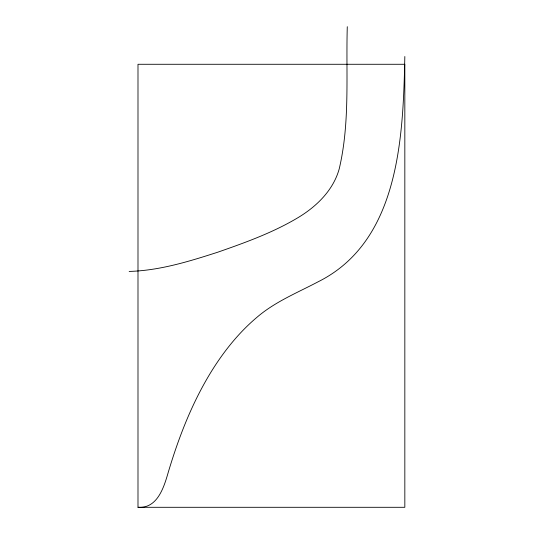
<?xml version="1.0" encoding="UTF-8"?>
<svg xmlns="http://www.w3.org/2000/svg" width="534" height="534" viewBox="0 0 534 534"><rect width="100%" height="100%" fill="white"/><g stroke="black" fill="none" stroke-linecap="round" stroke-linejoin="round"><path stroke-width="0.8" d="M347.28 26.7C345.872 74.006 350.184 122.406 339.224 168.851C333.349 190.151 316.669 206.418 298.226 217.525C273.101 232.59 245.36 242.569 217.812 252.188C189.056 261.446 159.606 270.591 129.168 271.426M404.832 56.511C403.143 135.743 399.886 240.947 318.177 281.765C297.231 292.819 274.843 301.81 256.734 317.483C239.085 332.395 224.48 350.591 212.225 370.109C192.554 401.615 178.983 436.465 168.364 471.943C164.045 486.901 157.623 508.748 137.992 507.3L137.992 64.28L404.832 64.28L404.832 507.3L137.992 507.3"/></g></svg>
